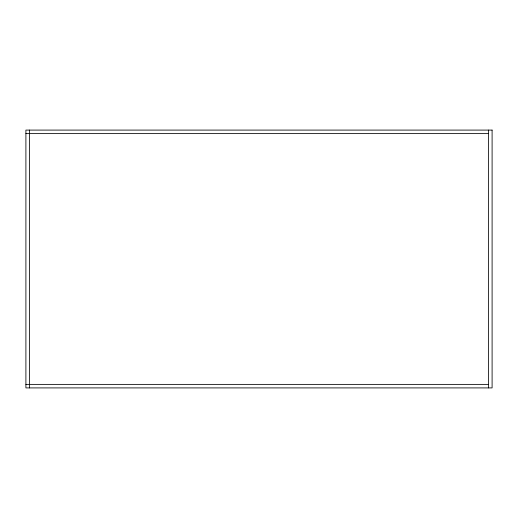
<?xml version="1.0" encoding="UTF-8"?>
<svg xmlns="http://www.w3.org/2000/svg" width="518" height="518" viewBox="0 0 518 518"><rect width="100%" height="100%" fill="white"/><g stroke="black" fill="none" stroke-linecap="round" stroke-linejoin="round"><path stroke-width="0.78" d="M25.9 133.618L488.571 133.618M25.9 384.382L488.571 384.382M488.571 130.089L488.571 387.911M29.429 130.089L29.429 387.911M492.1 130.089L25.9 130.089L25.9 387.911L492.1 387.911L492.1 130.089"/></g></svg>
